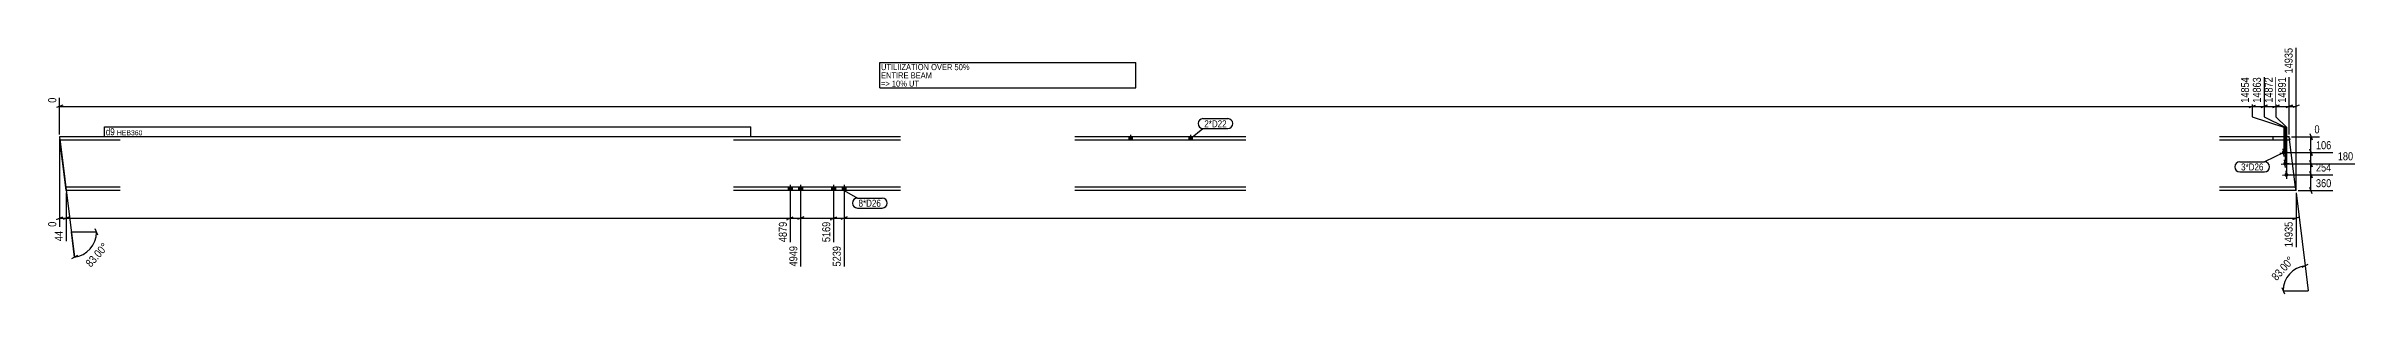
# Model space of a CAD drawing. Header units: millimetres. Extents: x 31 to 39461, y 31 to 1696.
# Drawn here: x 31 to 15449, y 42 to 1696 of the extents above; entities that cross this region are included whole.
import ezdxf

# ---------------------------------------------------------------- set-up
doc = ezdxf.new("R2010")
doc.units = ezdxf.units.MM
doc.linetypes.add('DXK_LINE_DOT2', pattern=[3.9198, 1.9599, -1.9599])
for name, color, linetype in [('MÅLSÆTNING', 7, 'Continuous'), ('STÅL', 7, 'Continuous'), ('TEKST', 7, 'Continuous')]:
    doc.layers.add(name, color=color, linetype=linetype)
doc.styles.add('Arial Narrow', font='ARIALN.TTF', dxfattribs={"height": 0.2})

msp = doc.modelspace()

# ---------------------------------------------------------------- hatches: boundary and pattern name
at = {"layer": 'STÅL', "linetype": 'Continuous'}
for points in [[(7261, 1069), (7283, 1069), (7283, 1091), (7261, 1091)], [(7661, 1069), (7683, 1069), (7683, 1091), (7661, 1091)], [(14961, 984, -1), (14987, 987, -1)], [(14970, 910, -1), (14996, 913, -1)], [(14979, 835, -1), (15005, 838, -1)], [(4986, 731), (5012, 731), (5012, 754), (4986, 754)], [(4986, 731), (5012, 731), (5012, 754), (4986, 754)], [(5056, 731), (5082, 731), (5082, 754), (5056, 754)], [(5056, 731), (5082, 731), (5082, 754), (5056, 754)], [(5276, 731), (5302, 731), (5302, 754), (5276, 754)], [(5276, 731), (5302, 731), (5302, 754), (5276, 754)], [(5346, 731), (5372, 731), (5372, 754), (5346, 754)], [(5346, 731), (5372, 731), (5372, 754), (5346, 754)]]:
    msp.add_hatch(color=3, dxfattribs=at).paths.add_polyline_path(points)

# ---------------------------------------------------------------- linework, layer by layer
at = {"layer": 'MÅLSÆTNING', "color": 7, "linetype": 'Continuous'}
for p, q in [((15056, 745), (15056, 1685)), ((14764, 1489), (14764, 1224)), ((14843, 1489), (14843, 1224)), ((14922, 1489), (14922, 1224)), ((15011, 1105), (15011, 1489)), ((141, 1303), (99, 1286)), ((120, 1105), (120, 1352)), ((120, 1294), (14764, 1294)), ((14743, 1286), (14785, 1303)), ((14843, 1294), (14922, 1294)), ((14943, 1303), (14901, 1286)), ((14990, 1286), (15032, 1303)), ((15032, 1303), (14990, 1286)), ((15011, 1294), (15056, 1294)), ((15077, 1303), (15035, 1286)), ((14764, 1224), (14974, 1154)), ((14764, 1224), (14974, 1154)), ((14843, 1224), (14983, 1154)), ((14843, 1224), (14983, 1154)), ((14922, 1224), (14992, 1154)), ((14922, 1224), (14992, 1154)), ((14974, 1154), (14974, 1000)), ((14974, 1154), (14974, 1000)), ((14983, 1154), (14983, 925)), ((14983, 1154), (14983, 925)), ((14992, 1154), (14992, 851)), ((14992, 1154), (14992, 851)), ((15025, 1091), (15213, 1091)), ((15147, 1112), (15164, 1070)), ((120, 1077), (120, 490)), ((122, 1077), (219, 287)), ((15006, 837), (15302, 837)), ((15147, 858), (15164, 816)), ((15155, 731), (15155, 837)), ((165, 717), (165, 394)), ((165, 717), (165, 394)), ((4999, 673), (4999, 387)), ((5069, 673), (5069, 225)), ((5289, 673), (5289, 387)), ((5359, 673), (5359, 225)), ((5359, 673), (5359, 225)), ((15070, 731), (15302, 731)), ((15164, 710), (15147, 752)), ((99, 539), (141, 556)), ((120, 548), (165, 548)), ((186, 556), (144, 539)), ((186, 556), (144, 539)), ((165, 548), (4999, 548)), ((375, 433), (358, 475)), ((4978, 539), (5020, 556)), ((5069, 548), (5289, 548)), ((5268, 539), (5310, 556)), ((5380, 556), (5338, 539)), ((5359, 548), (15056, 548)), ((15035, 539), (15077, 556)), ((367, 454), (199, 454)), ((219, 287), (199, 454)), ((239, 298), (199, 276)), ((15097, 219), (15137, 241)), ((15117, 230), (15138, 63)), ((14961, 84), (14978, 42)), ((14970, 63), (15138, 63))]:
    msp.add_line(p, q, dxfattribs=at)
for centre, start, end in [((199, 454), 277, 360), ((15138, 63), 96.9998, 180)]:
    msp.add_arc(centre, 168, start, end, dxfattribs=at)
at = {"layer": 'STÅL', "color": 2, "linetype": 'Continuous'}
for p, q in [((525, 1091), (120, 1091)), ((120, 1091), (123, 1069)), ((5737, 1091), (4621, 1091)), ((8043, 1091), (6901, 1091)), ((15011, 1091), (14544, 1091)), ((15053, 754), (15011, 1091)), ((525, 1069), (123, 1069)), ((160, 770), (123, 1069)), ((5737, 1069), (4621, 1069)), ((8043, 1069), (6901, 1069)), ((15014, 1069), (14544, 1069)), ((165, 731), (160, 770)), ((525, 754), (162, 754)), ((525, 731), (165, 731)), ((5737, 754), (4621, 754)), ((5737, 731), (4621, 731)), ((8043, 754), (6901, 754)), ((8043, 731), (6901, 731)), ((15053, 754), (14544, 754)), ((15056, 731), (14544, 731)), ((15056, 731), (15053, 754))]:
    msp.add_line(p, q, dxfattribs=at)
at = {"layer": 'STÅL', "color": 3, "linetype": 'Continuous'}
for p, q in [((7261, 1091), (7261, 1069)), ((7272, 1104), (7272, 1069)), ((7283, 1091), (7283, 1069)), ((7661, 1091), (7661, 1069)), ((7672, 1104), (7672, 1069)), ((7683, 1091), (7683, 1069)), ((14948, 982), (15000, 989)), ((14977, 960), (14971, 1011)), ((14986, 885), (14980, 937)), ((14957, 908), (15009, 914)), ((14966, 834), (15018, 840)), ((14995, 811), (14989, 863)), ((4986, 754), (4986, 731)), ((4986, 754), (4986, 731)), ((4999, 769), (4999, 664)), ((4999, 769), (4999, 664)), ((5012, 754), (5012, 731)), ((5012, 754), (5012, 731)), ((5056, 754), (5056, 731)), ((5056, 754), (5056, 731)), ((5069, 769), (5069, 664)), ((5069, 769), (5069, 664)), ((5082, 754), (5082, 731)), ((5082, 754), (5082, 731)), ((5276, 754), (5276, 731)), ((5276, 754), (5276, 731)), ((5289, 769), (5289, 664)), ((5289, 769), (5289, 664)), ((5302, 754), (5302, 731)), ((5302, 754), (5302, 731)), ((5346, 754), (5346, 731)), ((5346, 754), (5346, 731)), ((5359, 769), (5359, 664)), ((5359, 769), (5359, 664)), ((5372, 754), (5372, 731)), ((5372, 754), (5372, 731))]:
    msp.add_line(p, q, dxfattribs=at)
at = {"layer": 'STÅL', "color": 7, "linetype": 'DXK_LINE_DOT2'}
for p, q in [((14904, 1069), (14904, 1091)), ((15011, 1091), (15014, 1069)), ((15053, 754), (15056, 731))]:
    msp.add_line(p, q, dxfattribs=at)

# ---------------------------------------------------------------- wipeouts: each hides what was drawn before it
at = {"color": 0, "linetype": 'Continuous'}
msp.add_wipeout([(6989, 1426), (6989, 1468), (5606, 1468), (5606, 1426)], dxfattribs=at).dxf.layer = 'TEKST'
at = {"color": 0}
msp.add_wipeout([(14838, 866), (14838, 915), (14689, 915), (14689, 866)], dxfattribs=at).dxf.layer = 'TEKST'

# ---------------------------------------------------------------- next in the draw order: wipeouts: each hides what was drawn before it
at = {"color": 0, "linetype": 'Continuous'}
for points, layer in [([(14753, 1500), (14674, 1500), (14674, 1307), (14753, 1307)], 'MÅLSÆTNING'), ([(109, 1363), (31, 1363), (31, 1307), (109, 1307)], 'MÅLSÆTNING'), ([(15303, 848), (15303, 926), (15178, 926), (15178, 848)], 'MÅLSÆTNING'), ([(153, 473), (75, 473), (75, 383), (153, 383)], 'MÅLSÆTNING'), ([(4988, 535), (4910, 535), (4910, 376), (4988, 376)], 'MÅLSÆTNING'), ([(5278, 535), (5200, 535), (5200, 376), (5278, 376)], 'MÅLSÆTNING'), ([(7068, 1481), (7068, 1523), (5606, 1523), (5606, 1481)], 'TEKST')]:
    msp.add_wipeout(points, dxfattribs=at).dxf.layer = layer
at = {"color": 0}
for points, layer in [([(467, 354), (408, 406), (271, 252), (330, 200)], 'MÅLSÆTNING'), ([(488, 1101), (488, 1150), (429, 1150), (429, 1101)], 'TEKST'), ([(7914, 1154), (7914, 1203), (7765, 1203), (7765, 1154)], 'TEKST'), ([(14838, 866), (14838, 915), (14689, 915), (14689, 866)], 'TEKST')]:
    msp.add_wipeout(points, dxfattribs=at).dxf.layer = layer

# ---------------------------------------------------------------- next in the draw order: linework, layer by layer
at = {"layer": 'MÅLSÆTNING', "color": 7, "linetype": 'Continuous'}
for p, q in [((14822, 1286), (14864, 1303)), ((15155, 986), (15155, 1091)), ((14988, 986), (15302, 986)), ((15164, 965), (15147, 1007)), ((15147, 1007), (15164, 965)), ((15155, 911), (15155, 986)), ((14997, 911), (15448, 911)), ((4999, 673), (4999, 387)), ((5289, 673), (5289, 387)), ((4978, 539), (5020, 556)), ((4999, 548), (5069, 548)), ((5090, 556), (5048, 539)), ((5090, 556), (5048, 539)), ((5268, 539), (5310, 556)), ((5289, 548), (5359, 548)), ((5380, 556), (5338, 539))]:
    msp.add_line(p, q, dxfattribs=at)
at = {"layer": 'TEKST', "color": 7, "linetype": 'Continuous'}
for p, q in [((5598, 1418), (7307, 1418)), ((14974, 986), (14846, 923)), ((14680, 923), (14846, 923)), ((14680, 857), (14846, 857))]:
    msp.add_line(p, q, dxfattribs=at)
for centre, start, end in [((14680, 890), 90, 270), ((14846, 890), 270, 90)]:
    msp.add_arc(centre, 32.9, start, end, dxfattribs=at)

# ---------------------------------------------------------------- next in the draw order: texts
at = {"layer": 'MÅLSÆTNING', "color": 3, "linetype": 'Continuous', "style": 'Arial Narrow'}
for s, p in [('14854', (14742, 1318)), ('0', (98, 1318)), ('4879', (4977, 387)), ('5169', (5267, 387))]:
    msp.add_text(s, height=53.4, rotation=90.0002, dxfattribs=at).set_placement(p)
at = {"layer": 'MÅLSÆTNING', "color": 3, "style": 'Arial Narrow'}
msp.add_text('83.00°', height=53.4, rotation=48.5009, dxfattribs=at).set_placement((329, 216))
at = {"layer": 'TEKST', "color": 3, "style": 'Arial Narrow'}
msp.add_text('3*D26', height=46.8, dxfattribs=at).set_placement((14689, 866))

# ---------------------------------------------------------------- next in the draw order: wipeouts: each hides what was drawn before it
at = {"color": 0, "linetype": 'Continuous'}
for points, layer in [([(15303, 742), (15303, 821), (15178, 821), (15178, 742)], 'MÅLSÆTNING'), ([(109, 535), (31, 535), (31, 478), (109, 478)], 'MÅLSÆTNING'), ([(7298, 1536), (7298, 1578), (5606, 1578), (5606, 1536)], 'TEKST')]:
    msp.add_wipeout(points, dxfattribs=at).dxf.layer = layer
at = {"color": 0}
for points in [[(488, 1101), (488, 1150), (429, 1150), (429, 1101)], [(7914, 1154), (7914, 1203), (7765, 1203), (7765, 1154)]]:
    msp.add_wipeout(points, dxfattribs=at).dxf.layer = 'TEKST'

# ---------------------------------------------------------------- next in the draw order: linework, layer by layer
at = {"layer": 'MÅLSÆTNING', "color": 7, "linetype": 'Continuous'}
for p, q in [((15147, 932), (15164, 890)), ((15164, 890), (15147, 932)), ((15006, 837), (15302, 837)), ((15164, 816), (15147, 858)), ((15155, 837), (15155, 911)), ((15057, 717), (15117, 230))]:
    msp.add_line(p, q, dxfattribs=at)
at = {"layer": 'TEKST', "color": 7, "linetype": 'Continuous'}
for p, q in [((5598, 1586), (7307, 1586)), ((5598, 1418), (5598, 1586)), ((7307, 1418), (7307, 1586)), ((420, 1093), (420, 1158)), ((7672, 1080), (7756, 1146)), ((7756, 1212), (7922, 1212)), ((7756, 1146), (7922, 1146))]:
    msp.add_line(p, q, dxfattribs=at)
for centre, start, end in [((7756, 1179), 90, 270), ((7922, 1179), 270, 90)]:
    msp.add_arc(centre, 32.9, start, end, dxfattribs=at)

# ---------------------------------------------------------------- next in the draw order: texts
at = {"layer": 'MÅLSÆTNING', "color": 3, "linetype": 'Continuous', "style": 'Arial Narrow'}
for s, p in [('254', (15189, 859)), ('360', (15189, 754))]:
    msp.add_text(s, height=53.4, dxfattribs=at).set_placement(p)
for s, p in [('0', (98, 490)), ('44', (142, 394))]:
    msp.add_text(s, height=53.4, rotation=90.0002, dxfattribs=at).set_placement(p)
at = {"layer": 'TEKST', "color": 3, "linetype": 'Continuous', "style": 'Arial Narrow'}
for s, height, p in [('UTILIIZATION OVER 50%', 40.09, (5606, 1536)), ('=> 10% UT', 40.1, (5606, 1426)), ('ENTIRE BEAM', 40.09, (5606, 1481))]:
    msp.add_text(s, height=height, dxfattribs=at).set_placement(p)
at = {"layer": 'TEKST', "color": 3, "style": 'Arial Narrow'}
msp.add_text('2*D22', height=46.8, dxfattribs=at).set_placement((7765, 1154))

# ---------------------------------------------------------------- next in the draw order: wipeouts: each hides what was drawn before it
at = {"color": 0, "linetype": 'Continuous'}
for points in [[(14911, 1500), (14833, 1500), (14833, 1307), (14911, 1307)], [(15225, 1102), (15225, 1181), (15168, 1181), (15168, 1102)], [(5058, 373), (4980, 373), (4980, 214), (5058, 214)], [(5348, 373), (5270, 373), (5270, 214), (5348, 214)]]:
    msp.add_wipeout(points, dxfattribs=at).dxf.layer = 'MÅLSÆTNING'
at = {"color": 0}
for points in [[(4729, 1101), (4729, 1136), (503, 1136), (503, 1101)], [(5606, 624), (5606, 673), (5456, 673), (5456, 624)]]:
    msp.add_wipeout(points, dxfattribs=at).dxf.layer = 'TEKST'

# ---------------------------------------------------------------- next in the draw order: linework, layer by layer
at = {"layer": 'MÅLSÆTNING', "color": 7, "linetype": 'Continuous'}
for p, q in [((14764, 1489), (14764, 1224)), ((14843, 1489), (14843, 1224)), ((14743, 1286), (14785, 1303)), ((14764, 1294), (14843, 1294)), ((14901, 1286), (14943, 1303)), ((14922, 1294), (15011, 1294)), ((5069, 673), (5069, 225))]:
    msp.add_line(p, q, dxfattribs=at)

# ---------------------------------------------------------------- next in the draw order: texts
at = {"layer": 'MÅLSÆTNING', "color": 3, "linetype": 'Continuous', "style": 'Arial Narrow'}
for s, p in [('14872', (14900, 1318)), ('4949', (5047, 225)), ('5239', (5337, 225))]:
    msp.add_text(s, height=53.4, rotation=90.0002, dxfattribs=at).set_placement(p)
msp.add_text('0', height=53.4, dxfattribs=at).set_placement((15179, 1114))

# ---------------------------------------------------------------- next in the draw order: wipeouts: each hides what was drawn before it
at = {"color": 0, "linetype": 'Continuous'}
msp.add_wipeout([(15449, 922), (15449, 1001), (15324, 1001), (15324, 922)], dxfattribs=at).dxf.layer = 'MÅLSÆTNING'
at = {"color": 0}
for points, layer in [([(15065, 265), (15006, 317), (14870, 163), (14928, 111)], 'MÅLSÆTNING'), ([(4729, 1101), (4729, 1136), (503, 1136), (503, 1101)], 'TEKST'), ([(5606, 624), (5606, 673), (5456, 673), (5456, 624)], 'TEKST')]:
    msp.add_wipeout(points, dxfattribs=at).dxf.layer = layer

# ---------------------------------------------------------------- next in the draw order: linework, layer by layer
at = {"layer": 'MÅLSÆTNING', "color": 7, "linetype": 'Continuous'}
for p, q in [((14988, 986), (15302, 986)), ((14997, 911), (15448, 911)), ((15056, 717), (15056, 353))]:
    msp.add_line(p, q, dxfattribs=at)
at = {"layer": 'TEKST', "color": 7, "linetype": 'Continuous'}
for p, q in [((420, 1158), (4737, 1158)), ((420, 1093), (4737, 1093)), ((4737, 1093), (4737, 1158)), ((5359, 732), (5448, 681)), ((5448, 681), (5614, 681)), ((5448, 615), (5614, 615))]:
    msp.add_line(p, q, dxfattribs=at)
for centre, start, end in [((5448, 648), 90, 270), ((5614, 648), 270, 90)]:
    msp.add_arc(centre, 32.9, start, end, dxfattribs=at)

# ---------------------------------------------------------------- next in the draw order: texts
at = {"layer": 'MÅLSÆTNING', "color": 3, "linetype": 'Continuous', "style": 'Arial Narrow'}
msp.add_text('180', height=53.4, dxfattribs=at).set_placement((15335, 934))
at = {"layer": 'MÅLSÆTNING', "color": 3, "style": 'Arial Narrow'}
msp.add_text('83.00°', height=53.4, rotation=48.5009, dxfattribs=at).set_placement((14927, 126))
at = {"layer": 'TEKST', "color": 3, "style": 'Arial Narrow'}
for s, height, p in [('d9', 46.8, (429, 1101)), ('HEB360', 33.4, (503, 1101)), ('8*D26', 46.8, (5456, 624))]:
    msp.add_text(s, height=height, dxfattribs=at).set_placement(p)

# ---------------------------------------------------------------- next in the draw order: wipeouts: each hides what was drawn before it
at = {"color": 0, "linetype": 'Continuous'}
msp.add_wipeout([(15044, 1696), (14966, 1696), (14966, 1503), (15044, 1503)], dxfattribs=at).dxf.layer = 'MÅLSÆTNING'

# ---------------------------------------------------------------- next in the draw order: linework, layer by layer
at = {"layer": 'MÅLSÆTNING', "color": 7, "linetype": 'Continuous'}
for p, q in [((14922, 1489), (14922, 1224)), ((15011, 1105), (15011, 1489))]:
    msp.add_line(p, q, dxfattribs=at)

# ---------------------------------------------------------------- next in the draw order: texts
at = {"layer": 'MÅLSÆTNING', "color": 3, "linetype": 'Continuous', "style": 'Arial Narrow'}
msp.add_text('14935', height=53.4, rotation=90.0002, dxfattribs=at).set_placement((15033, 1514))

# ---------------------------------------------------------------- next in the draw order: wipeouts: each hides what was drawn before it
at = {"color": 0, "linetype": 'Continuous'}
for points in [[(15303, 997), (15303, 1075), (15178, 1075), (15178, 997)], [(15044, 535), (14966, 535), (14966, 342), (15044, 342)]]:
    msp.add_wipeout(points, dxfattribs=at).dxf.layer = 'MÅLSÆTNING'

# ---------------------------------------------------------------- next in the draw order: texts
at = {"layer": 'MÅLSÆTNING', "color": 3, "linetype": 'Continuous', "style": 'Arial Narrow'}
msp.add_text('106', height=53.4, dxfattribs=at).set_placement((15189, 1008))
msp.add_text('14935', height=53.4, rotation=90.0002, dxfattribs=at).set_placement((15033, 353))

# ---------------------------------------------------------------- next in the draw order: wipeouts: each hides what was drawn before it
at = {"color": 0, "linetype": 'Continuous'}
msp.add_wipeout([(15000, 1500), (14922, 1500), (14922, 1307), (15000, 1307)], dxfattribs=at).dxf.layer = 'MÅLSÆTNING'

# ---------------------------------------------------------------- next in the draw order: linework, layer by layer
at = {"layer": 'MÅLSÆTNING', "color": 7, "linetype": 'Continuous'}
msp.add_line((14864, 1303), (14822, 1286), dxfattribs=at)

# ---------------------------------------------------------------- next in the draw order: texts
at = {"layer": 'MÅLSÆTNING', "color": 3, "linetype": 'Continuous', "style": 'Arial Narrow'}
msp.add_text('14891', height=53.4, rotation=90.0002, dxfattribs=at).set_placement((14989, 1318))

# ---------------------------------------------------------------- next in the draw order: wipeouts: each hides what was drawn before it
at = {"color": 0, "linetype": 'Continuous'}
msp.add_wipeout([(14832, 1500), (14754, 1500), (14754, 1307), (14832, 1307)], dxfattribs=at).dxf.layer = 'MÅLSÆTNING'

# ---------------------------------------------------------------- next in the draw order: texts
at = {"layer": 'MÅLSÆTNING', "color": 3, "linetype": 'Continuous', "style": 'Arial Narrow'}
msp.add_text('14863', height=53.4, rotation=90.0002, dxfattribs=at).set_placement((14821, 1318))

doc.saveas('drawing.dxf')
